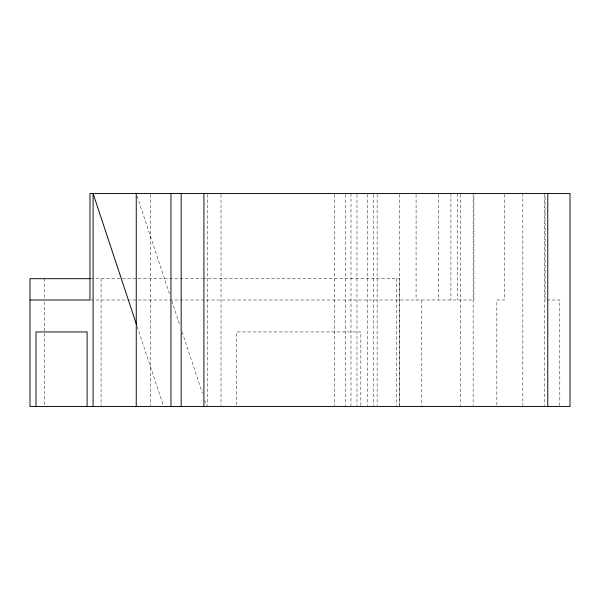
<?xml version="1.0" encoding="UTF-8"?>
<svg xmlns="http://www.w3.org/2000/svg" width="600" height="600" viewBox="0 0 600 600"><rect width="100%" height="100%" fill="white"/><g stroke="black" fill="none" stroke-linecap="round" stroke-linejoin="round"><path stroke-width="0.45" stroke-dasharray="3 2.25" d="M90.817 278.7L202.403 278.7M203.19 278.7L399.555 278.7L399.555 405.577M90.817 300L473.925 300L473.925 194.423M137.13 196.155L169.47 293.79M171.817 300.885L180.053 325.74M182.108 331.95L202.395 393.195M204.743 400.298L206.513 405.623M137.19 326.625L163.358 405.623M559.8 405.577L559.8 300L545.092 300L545.092 194.423M544.567 194.423L544.567 405.577M522.847 193.493L522.847 405.577M504.412 194.423L504.412 300L496.845 300L496.845 405.577M473.153 194.423L473.153 405.577M460.567 194.423L460.567 405.577M457.62 193.493L457.62 300M450.908 193.493L450.908 300M438.322 194.423L438.322 300M421.793 300L421.793 405.577M416.085 194.423L416.085 300M399.375 194.423L399.375 405.577M396.36 278.7L396.36 405.577M377.138 194.423L377.138 405.577M373.23 194.423L373.23 405.577M367.748 194.423L367.748 405.577M360.855 405.577L360.855 331.95L236.595 331.95L236.595 405.577M356.978 194.423L356.978 405.577M350.993 193.493L350.993 405.577M345.502 194.423L345.502 405.577M334.74 194.423L334.74 405.577M221.032 194.423L221.032 405.577M207.48 194.423L207.48 405.577M150.472 194.423L150.472 405.577M101.07 278.7L101.07 405.577M44.227 278.7L44.227 299.077M44.227 301.868L44.227 405.577"/><path stroke-width="0.9" d="M90.045 278.7L30 278.7L30 406.507L570 406.507L570 193.493L89.97 193.493L89.97 300L30 300M136.605 324.855L93.097 193.493L93.097 406.507M547.763 193.493L547.763 406.507M203.933 193.493L203.895 406.507M181.178 193.493L181.178 406.507M170.955 193.493L170.955 406.507M136.245 193.493L136.245 406.507M87.09 406.507L87.09 331.95L36 331.95L36 406.507"/></g></svg>
